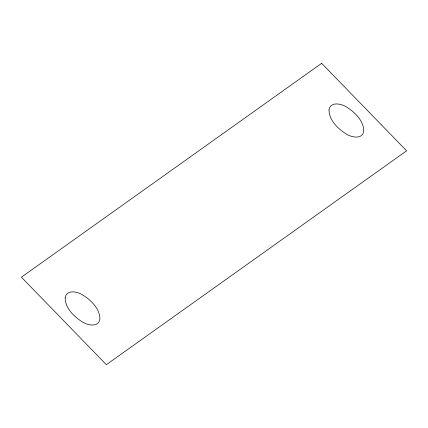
<?xml version="1.0" encoding="UTF-8"?>
<svg xmlns="http://www.w3.org/2000/svg" width="428" height="428" viewBox="0 0 428 428"><rect width="100%" height="100%" fill="white"/><g stroke="black" fill="none" stroke-linecap="round" stroke-linejoin="round"><path stroke-width="0.64" d="M65.163 297.829C65.275 307.925 73.365 316.014 81.299 321.241C86.467 325.071 98.574 328.217 99.933 319.079C99.826 308.984 91.736 300.889 83.802 295.662C78.634 291.832 66.527 288.691 65.163 297.829M328.998 109.884C329.111 119.979 337.2 128.074 345.134 133.301C350.302 137.131 362.409 140.272 363.773 131.139C363.661 121.044 355.572 112.949 347.638 107.722C342.47 103.892 330.363 100.746 328.998 109.884M321.642 63.312L21.4 277.189L106.358 364.688L406.6 150.811L321.642 63.312"/></g></svg>
